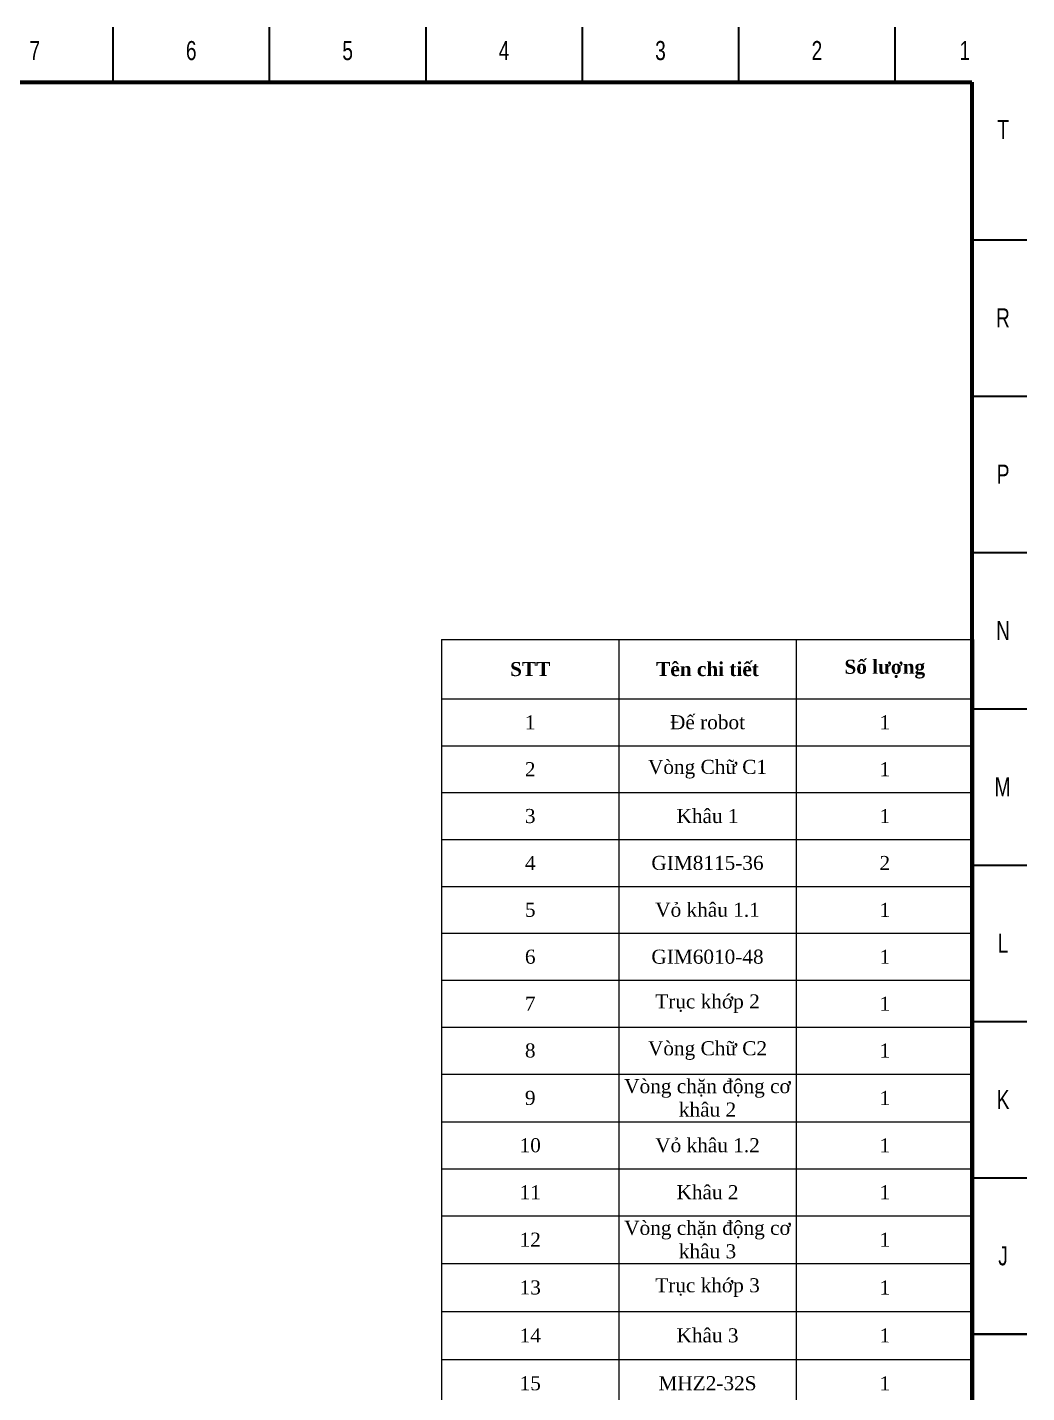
# Model space of a CAD drawing. Header units: millimetres. Extents: x 2 to 1187, y 2 to 839.
# Drawn here: x 867.1 to 1186.5, y 401.8 to 838.5 of the extents above; entities that cross this region are included whole.
import ezdxf

# ---------------------------------------------------------------- set-up
doc = ezdxf.new("R2010")
doc.units = ezdxf.units.MM
doc.styles.add('SLDTEXTSTYLE2', font='TXT', dxfattribs={"width": 0.75})

# ---------------------------------------------------------------- blocks, each defined once
blk = doc.blocks.new('*T47')
at = {"color": 0, "linetype": 'ByBlock', "lineweight": -2, "transparency": 16777216}
for p, q in [((0, 0), (170, 0)), ((0, 0), (0, -536.37)), ((56.67, 0), (56.67, -536.37)), ((113.33, 0), (113.33, -536.37)), ((170, 0), (170, -536.37)), ((0, -19), (170, -19)), ((0, -34), (170, -34)), ((0, -49), (170, -49)), ((0, -64), (170, -64)), ((0, -79), (170, -79)), ((0, -94), (170, -94)), ((0, -109), (170, -109)), ((0, -124), (170, -124)), ((0, -139), (170, -139)), ((0, -154.32), (170, -154.32)), ((0, -169.32), (170, -169.32)), ((0, -184.32), (170, -184.32)), ((0, -199.64), (170, -199.64)), ((0, -214.95), (170, -214.95)), ((0, -230.27), (170, -230.27)), ((0, -245.59), (170, -245.59)), ((0, -262.22), (170, -262.22)), ((0, -278.84), (170, -278.84)), ((0, -294.16), (170, -294.16)), ((0, -309.48), (170, -309.48)), ((0, -324.79), (170, -324.79)), ((0, -340.11), (170, -340.11)), ((0, -355.43), (170, -355.43)), ((0, -370.75), (170, -370.75)), ((0, -386.07), (170, -386.07)), ((0, -401.38), (170, -401.38)), ((0, -416.7), (170, -416.7)), ((0, -440.64), (170, -440.64)), ((0, -464.57), (170, -464.57)), ((0, -488.5), (170, -488.5)), ((0, -512.44), (170, -512.44)), ((0, -536.37), (170, -536.37))]:
    blk.add_line(p, q, dxfattribs=at)
at = {"color": 0, "transparency": 16777216, "char_height": 4.5, "width": 53.6667, "attachment_point": 5}
for s, insert in [('{\\fTimes New Roman|b1|i0|c0|p18;STT}', (28.33, -9.5)), ('{\\fTimes New Roman|b1|i0|c0|p18;Tên chi tiết}', (85, -9.5)), ('{\\fTimes New Roman|b1|i0|c0|p18;Số lượng}', (141.67, -9.5)), ('{\\fTimes New Roman|b0|i0|c0|p18;1', (28.33, -26.5)), ('{\\fTimes New Roman|b0|i0|c0|p18;Đế robot}', (85, -26.5)), ('{\\fTimes New Roman|b0|i0|c0|p18;1}', (141.67, -26.5)), ('{\\fTimes New Roman|b0|i0|c0|p18;2', (28.33, -41.5)), ('{\\fTimes New Roman|b0|i0|c0|p18;Vòng Chữ C1}', (85, -41.5)), ('{\\fTimes New Roman|b0|i0|c0|p18;1}', (141.67, -41.5)), ('{\\fTimes New Roman|b0|i0|c0|p18;3', (28.33, -56.5)), ('{\\fTimes New Roman|b0|i0|c0|p18;Khâu 1}', (85, -56.5)), ('{\\fTimes New Roman|b0|i0|c0|p18;1}', (141.67, -56.5)), ('{\\fTimes New Roman|b0|i0|c0|p18;4', (28.33, -71.5)), ('{\\fTimes New Roman|b0|i0|c0|p18;GIM8115-36}', (85, -71.5)), ('{\\fTimes New Roman|b0|i0|c0|p18;2}', (141.67, -71.5)), ('{\\fTimes New Roman|b0|i0|c0|p18;5', (28.33, -86.5)), ('{\\fTimes New Roman|b0|i0|c0|p18;Vỏ khâu 1.1}', (85, -86.5)), ('{\\fTimes New Roman|b0|i0|c0|p18;1}', (141.67, -86.5)), ('{\\fTimes New Roman|b0|i0|c0|p18;6', (28.33, -101.5)), ('{\\fTimes New Roman|b0|i0|c0|p18;GIM6010-48}', (85, -101.5)), ('{\\fTimes New Roman|b0|i0|c0|p18;1}', (141.67, -101.5)), ('{\\fTimes New Roman|b0|i0|c0|p18;Trục khớp 2}', (85, -116.5)), ('{\\fTimes New Roman|b0|i0|c0|p18;7', (28.33, -116.5)), ('{\\fTimes New Roman|b0|i0|c0|p18;1}', (141.67, -116.5)), ('{\\fTimes New Roman|b0|i0|c0|p18;8', (28.33, -131.5)), ('{\\fTimes New Roman|b0|i0|c0|p18;Vòng Chữ C2}', (85, -131.5)), ('{\\fTimes New Roman|b0|i0|c0|p18;1}', (141.67, -131.5)), ('{\\fTimes New Roman|b0|i0|c0|p18;Vòng chặn động cơ khâu 2}', (85, -146.66)), ('{\\fTimes New Roman|b0|i0|c0|p18;9', (28.33, -146.66)), ('{\\fTimes New Roman|b0|i0|c0|p18;1}', (141.67, -146.66)), ('{\\fTimes New Roman|b0|i0|c0|p18;10', (28.33, -161.82)), ('{\\fTimes New Roman|b0|i0|c0|p18;Vỏ khâu 1.2}', (85, -161.82)), ('{\\fTimes New Roman|b0|i0|c0|p18;1}', (141.67, -161.82)), ('{\\fTimes New Roman|b0|i0|c0|p18;11', (28.33, -176.82)), ('{\\fTimes New Roman|b0|i0|c0|p18;Khâu 2}', (85, -176.82)), ('{\\fTimes New Roman|b0|i0|c0|p18;1}', (141.67, -176.82)), ('{\\fTimes New Roman|b0|i0|c0|p18;Vòng chặn động cơ khâu 3}', (85, -191.98)), ('{\\fTimes New Roman|b0|i0|c0|p18;12', (28.33, -191.98)), ('{\\fTimes New Roman|b0|i0|c0|p18;1}', (141.67, -191.98)), ('{\\fTimes New Roman|b0|i0|c0|p18;13', (28.33, -207.29)), ('{\\fTimes New Roman|b0|i0|c0|p18;Trục khớp 3}', (85, -207.29)), ('{\\fTimes New Roman|b0|i0|c0|p18;1}', (141.67, -207.29)), ('{\\fTimes New Roman|b0|i0|c0|p18;14', (28.33, -222.61)), ('{\\fTimes New Roman|b0|i0|c0|p18;Khâu 3}', (85, -222.61)), ('{\\fTimes New Roman|b0|i0|c0|p18;1}', (141.67, -222.61)), ('{\\fTimes New Roman|b0|i0|c0|p18;15', (28.33, -237.93)), ('{\\fTimes New Roman|b0|i0|c0|p18;MHZ2-32S}', (85, -237.93)), ('{\\fTimes New Roman|b0|i0|c0|p18;1}', (141.67, -237.93)), ('{\\fTimes New Roman|b0|i0|c0|p18;Mặt bích gắn động cơ khâu 1}', (85, -253.9)), ('{\\fTimes New Roman|b0|i0|c0|p18;16', (28.33, -253.9)), ('{\\fTimes New Roman|b0|i0|c0|p18;1}', (141.67, -253.9)), ('{\\fTimes New Roman|b0|i0|c0|p18;17', (28.33, -270.53)), ('{\\fTimes New Roman|b0|i0|c0|p18;ISO-4017-M4x16C}', (85, -270.53)), ('{\\fTimes New Roman|b0|i0|c0|p18;4}', (141.67, -270.53)), ('{\\fTimes New Roman|b0|i0|c0|p18;18', (28.33, -286.5)), ('{\\fTimes New Roman|b0|i0|c0|p18;ISO-4017-M3x20C}', (85, -286.5)), ('{\\fTimes New Roman|b0|i0|c0|p18;4}', (141.67, -286.5)), ('{\\fTimes New Roman|b0|i0|c0|p18;19', (28.33, -301.82)), ('{\\fTimes New Roman|b0|i0|c0|p18;ISO-4017-M4x10C}', (85, -301.82)), ('{\\fTimes New Roman|b0|i0|c0|p18;4}', (141.67, -301.82)), ('{\\fTimes New Roman|b0|i0|c0|p18;20', (28.33, -317.14)), ('{\\fTimes New Roman|b0|i0|c0|p18;ISO-4017-M3x8C}', (85, -317.14)), ('{\\fTimes New Roman|b0|i0|c0|p18;12}', (141.67, -317.14)), ('{\\fTimes New Roman|b0|i0|c0|p18;21', (28.33, -332.45)), ('{\\fTimes New Roman|b0|i0|c0|p18;ISO-4035-M4-C}', (85, -332.45)), ('{\\fTimes New Roman|b0|i0|c0|p18;6}', (141.67, -332.45)), ('{\\fTimes New Roman|b0|i0|c0|p18;22', (28.33, -347.77)), ('{\\fTimes New Roman|b0|i0|c0|p18;Vỏ Khâu 2-1}', (85, -347.77)), ('{\\fTimes New Roman|b0|i0|c0|p18;1}', (141.67, -347.77)), ('{\\fTimes New Roman|b0|i0|c0|p18;23', (28.33, -363.09)), ('{\\fTimes New Roman|b0|i0|c0|p18;Vỏ Khâu 2-2}', (85, -363.09)), ('{\\fTimes New Roman|b0|i0|c0|p18;1}', (141.67, -363.09)), ('{\\fTimes New Roman|b0|i0|c0|p18;24', (28.33, -378.41)), ('{\\fTimes New Roman|b0|i0|c0|p18;M4x45}', (85, -378.41)), ('{\\fTimes New Roman|b0|i0|c0|p18;2}', (141.67, -378.41)), ('{\\fTimes New Roman|b0|i0|c0|p18;25', (28.33, -393.73)), ('{\\fTimes New Roman|b0|i0|c0|p18;DIN_912-M3x35}', (85, -393.73)), ('{\\fTimes New Roman|b0|i0|c0|p18;5}', (141.67, -393.73)), ('{\\fTimes New Roman|b0|i0|c0|p18;26', (28.33, -409.04)), ('{\\fTimes New Roman|b0|i0|c0|p18;DIN_912-M3x40}', (85, -409.04)), ('{\\fTimes New Roman|b0|i0|c0|p18;8}', (141.67, -409.04)), ('{\\fTimes New Roman|b0|i0|c0|p18;ISO-15 RBB-18160-38,DE,NC,38_68}', (85, -428.67)), ('{\\fTimes New Roman|b0|i0|c0|p18;27', (28.33, -428.67)), ('{\\fTimes New Roman|b0|i0|c0|p18;2}', (141.67, -428.67)), ('{\\fTimes New Roman|b0|i0|c0|p18;ISO-15 RBB-18160-38,DE,NC,28_68}', (85, -452.6)), ('{\\fTimes New Roman|b0|i0|c0|p18;28', (28.33, -452.6)), ('{\\fTimes New Roman|b0|i0|c0|p18;4}', (141.67, -452.6)), ('{\\fTimes New Roman|b0|i0|c0|p18;29', (28.33, -476.54)), ('{\\fTimes New Roman|b0|i0|c0|p18;ISO-4017-M3x6C}', (85, -476.54)), ('{\\fTimes New Roman|b0|i0|c0|p18;5}', (141.67, -476.54)), ('{\\fTimes New Roman|b0|i0|c0|p18;30', (28.33, -500.47)), ('{\\fTimes New Roman|b0|i0|c0|p18;ISO-4017-M3x6N}', (85, -500.47)), ('{\\fTimes New Roman|b0|i0|c0|p18;2}', (141.67, -500.47)), ('{\\fTimes New Roman|b0|i0|c0|p18;Vỏ cơ cấu chấp hành }', (85, -524.41)), ('{\\fTimes New Roman|b0|i0|c0|p18;31', (28.33, -524.41)), ('{\\fTimes New Roman|b0|i0|c0|p18;1}', (141.67, -524.41))]:
    blk.add_mtext(s, dxfattribs=dict(at, insert=insert))

msp = doc.modelspace()

# ---------------------------------------------------------------- linework, layer by layer
at = {"color": 7, "linetype": 'Continuous', "lineweight": 35}
for p, q in [((894.5, 821), (894.5, 838.5)), ((944.5, 821), (944.5, 838.5)), ((994.5, 821), (994.5, 838.5)), ((1044.5, 821), (1044.5, 838.5)), ((1094.5, 821), (1094.5, 838.5)), ((1144.5, 821), (1144.5, 838.5)), ((1169, 770.5), (1186.5, 770.5)), ((1169, 720.5), (1186.5, 720.5)), ((1169, 670.5), (1186.5, 670.5)), ((1169, 620.5), (1186.5, 620.5)), ((1169, 570.5), (1186.5, 570.5)), ((1169, 520.5), (1186.5, 520.5)), ((1169, 470.5), (1186.5, 470.5)), ((1186.501, 420.5), (1168.999, 420.5)), ((1169, 420.5), (1186.5, 420.5))]:
    msp.add_line(p, q, dxfattribs=at)
at = {"color": 7, "linetype": 'Continuous', "lineweight": 70}
for p, q in [((20, 821), (1169, 821)), ((1169, 821), (1169, 20))]:
    msp.add_line(p, q, dxfattribs=at)

# ---------------------------------------------------------------- block references
msp.add_blockref('*T47', (999.4779, 642.7051))

# ---------------------------------------------------------------- texts
at = {"color": 7, "linetype": 'Continuous', "lineweight": 0, "char_height": 6.096, "attachment_point": 2, "style": 'SLDTEXTSTYLE2'}
for s, insert in [('6', (919.4386, 834.1137)), ('3', (1069.4386, 834.1137)), ('2', (1119.4386, 834.1137)), ('7', (869.4386, 834.1137)), ('5', (969.4386, 834.1137)), ('4', (1019.4386, 834.1137)), ('1', (1166.6886, 834.1137)), ('T', (1178.9831, 808.8637)), ('R', (1178.9132, 748.6137)), ('P', (1178.9767, 698.6137)), ('N', (1178.9471, 648.6137)), ('M', (1178.7904, 598.6137)), ('L', (1178.9344, 548.6137)), ('K', (1178.981, 498.6137)), ('J', (1178.945, 448.6137))]:
    msp.add_mtext(s, dxfattribs=dict(at, insert=insert))

doc.saveas('drawing.dxf')
